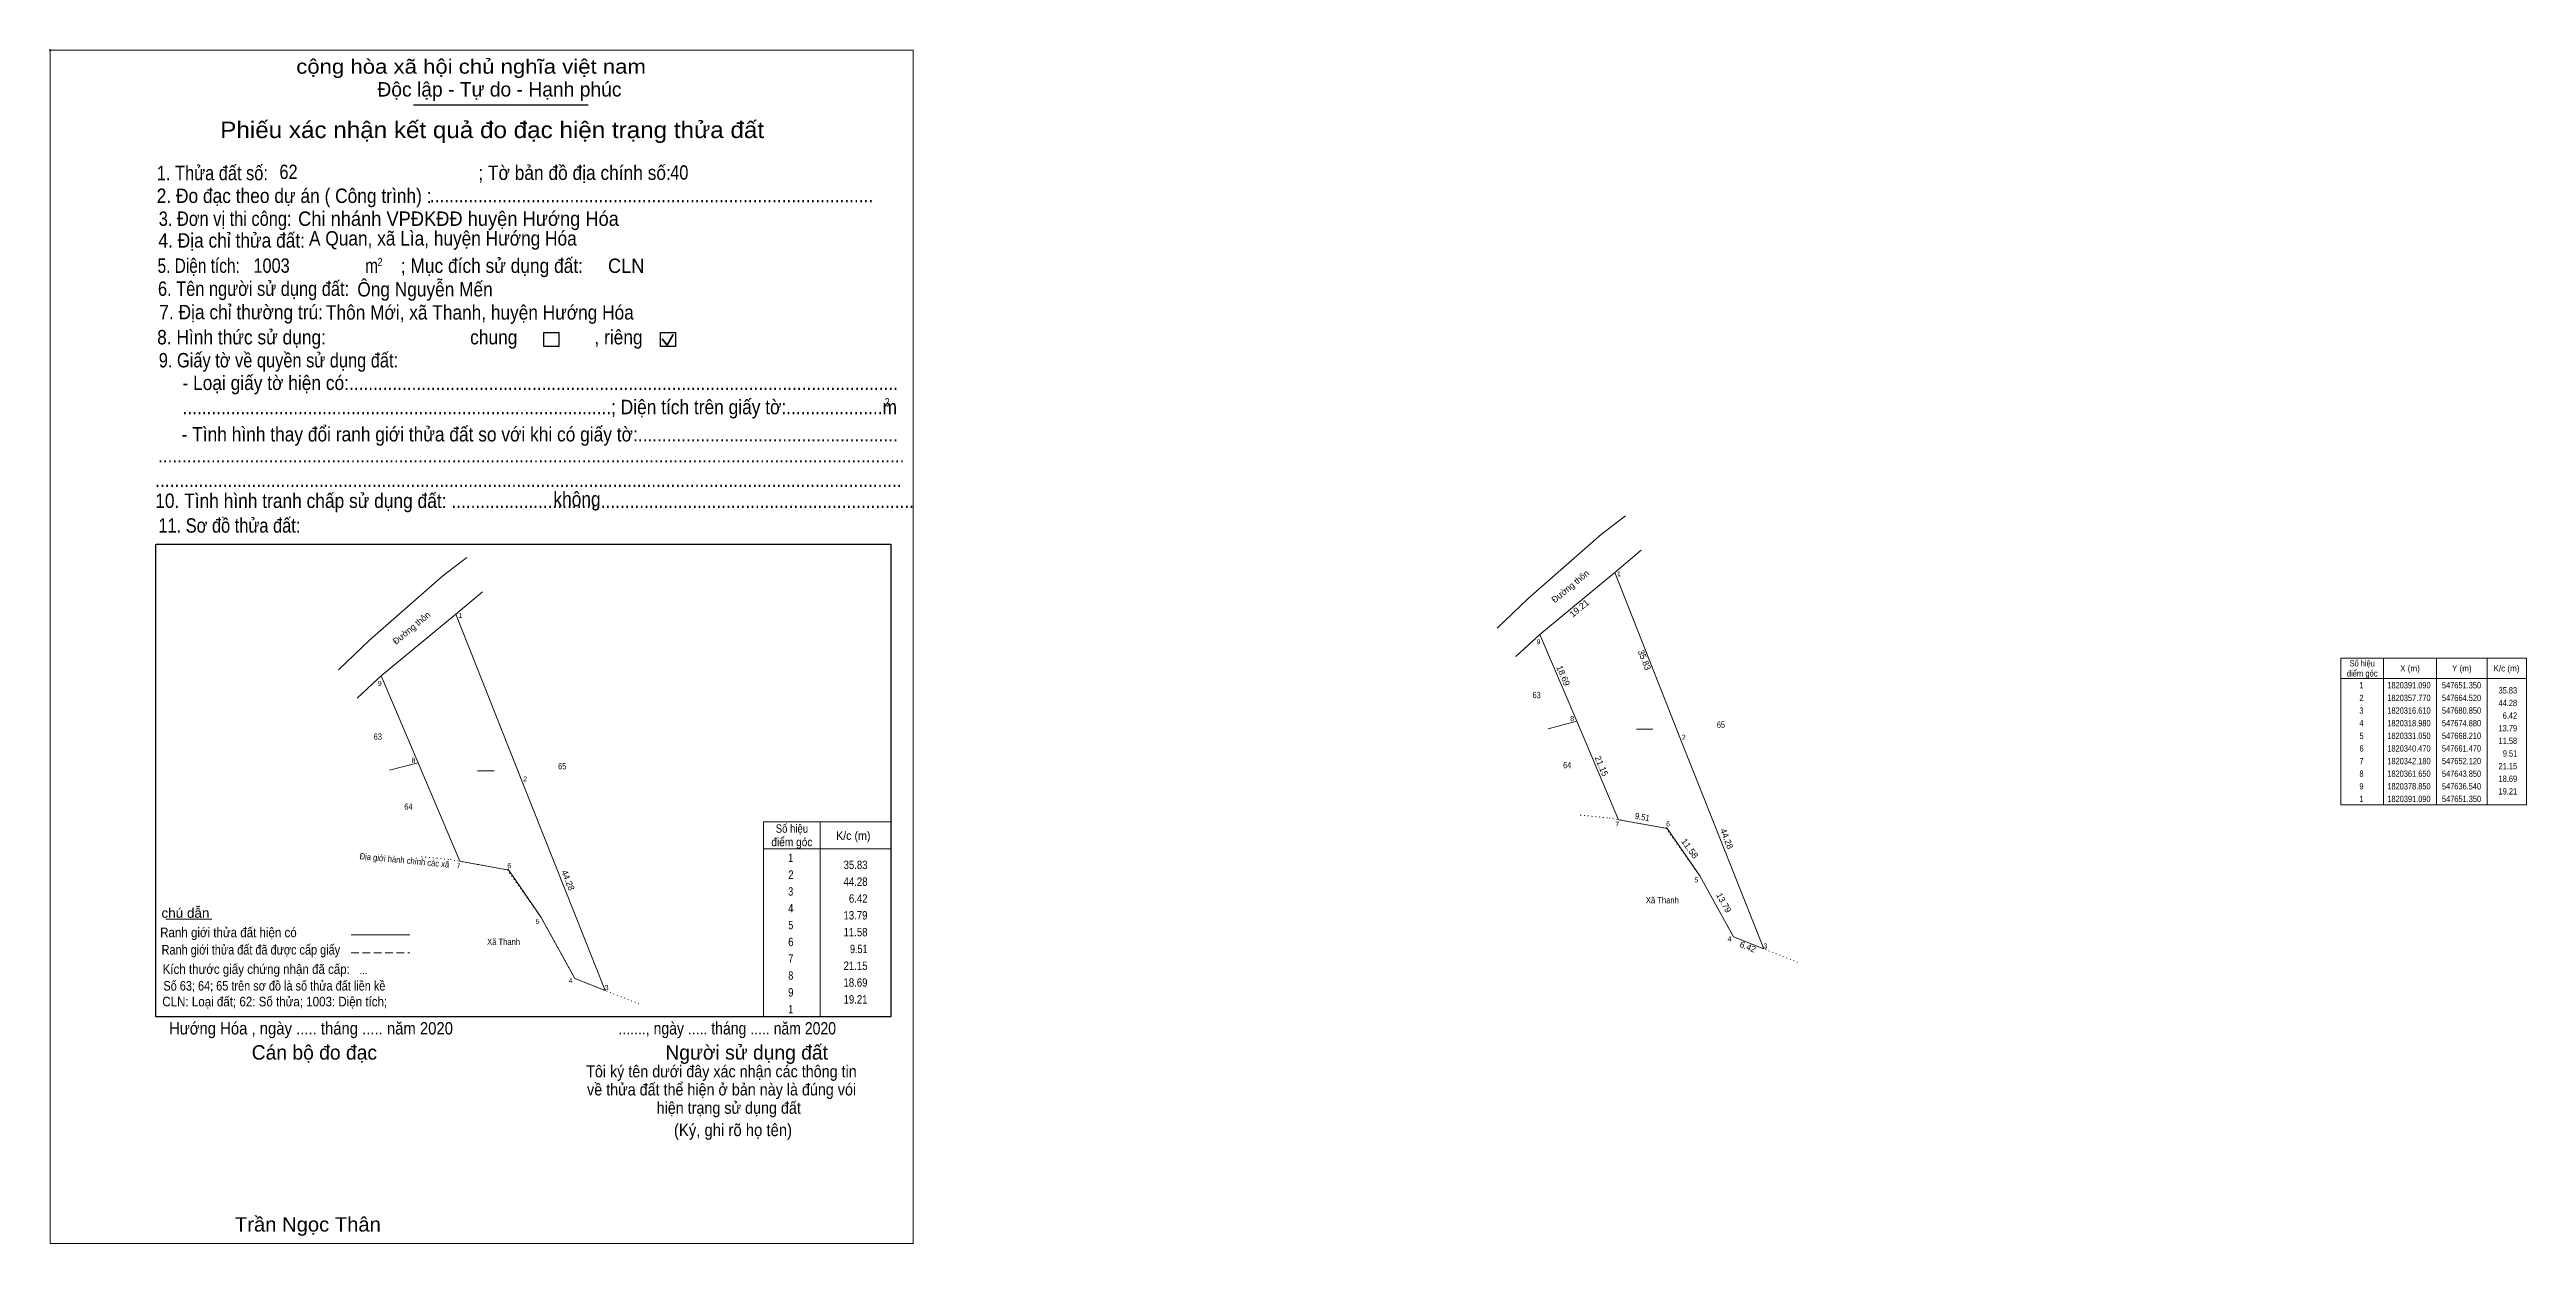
# Model space of a CAD drawing. Header units: metres. Extents: x 547342 to 547832, y 1820258 to 1820495.
import ezdxf
from ezdxf.enums import TextEntityAlignment as Align

# ---------------------------------------------------------------- set-up
doc = ezdxf.new("R2010")
doc.units = ezdxf.units.M
doc.header["$LTSCALE"] = 0.5
doc.header["$PDMODE"] = 32
doc.header["$PDSIZE"] = 0.25
doc.linetypes.add('DOTTED', pattern=[1.5, 0.3, -1.2])
doc.linetypes.add('MEDIUM_DASHED', pattern=[4.5, 3, -1.5])
for name, color, linetype, lineweight in [('10', 7, 'Continuous', 13), ('17', 7, 'Continuous', 13), ('2', 7, 'Continuous', 25), ('46', 7, 'DOTTED', 13), ('6', 7, 'Continuous', 13), ('63', 7, 'Continuous', 13)]:
    doc.layers.add(name, color=color, linetype=linetype, lineweight=lineweight)

msp = doc.modelspace()

# ---------------------------------------------------------------- linework, layer by layer
at = {"layer": '10'}
for p, q in [((547648.73, 1820398.69), (547634.21, 1820385.94)), ((547653.51, 1820402.29), (547648.73, 1820398.69)), ((547424.21, 1820394.06), (547419.43, 1820390.46)), ((547656.59, 1820395.53), (547651.35, 1820391.09)), ((547419.43, 1820390.46), (547404.91, 1820377.71)), ((547651.35, 1820391.09), (547636.54, 1820378.85)), ((547651.35, 1820391.09), (547664.52, 1820357.77)), ((547427.29, 1820387.3), (547422.05, 1820382.86)), ((547628.11, 1820380.06), (547634.21, 1820385.94)), ((547422.05, 1820382.86), (547407.24, 1820370.62)), ((547422.05, 1820382.86), (547435.22, 1820349.54)), ((547398.81, 1820371.83), (547404.91, 1820377.71)), ((547643.85, 1820361.65), (547636.54, 1820378.85)), ((547414.55, 1820353.42), (547407.24, 1820370.62)), ((547638.2, 1820360.19), (547643.85, 1820361.65)), ((547652.12, 1820342.18), (547643.85, 1820361.65)), ((547664.52, 1820357.77), (547680.85, 1820316.61)), ((547408.9, 1820351.96), (547414.55, 1820353.42)), ((547422.82, 1820333.95), (547414.55, 1820353.42)), ((547435.22, 1820349.54), (547451.55, 1820308.38))]:
    msp.add_line(p, q, dxfattribs=at)
for points in [[(547631.79, 1820374.49), (547634.92, 1820377.36), (547636.54, 1820378.85)], [(547402.49, 1820366.26), (547405.62, 1820369.13), (547407.24, 1820370.62)]]:
    msp.add_lwpolyline(points, dxfattribs=at)
at = {"layer": '17'}
msp.add_line((547364.63, 1820322.46), (547373.76, 1820322.46), dxfattribs=at)
at = {"layer": '2'}
for p, q in [((547413.68, 1820483.67), (547448.22, 1820483.67)), ((547362.69, 1820396.73), (547392.55, 1820396.73)), ((547392.55, 1820396.73), (547494.26, 1820396.73)), ((547494.26, 1820396.73), (547508.09, 1820396.73))]:
    msp.add_line(p, q, dxfattribs=at)
at = {"layer": '2', "lineweight": 35}
for p, q in [((547463.86, 1820436.11), (547465.04, 1820438.23)), ((547462.88, 1820437.38), (547463.86, 1820436.11))]:
    msp.add_line(p, q, dxfattribs=at)
at = {"layer": '2', "lineweight": 13}
msp.add_lwpolyline([(547341.75, 1820494.5), (547512.53, 1820494.5), (547512.53, 1820258.29), (547341.75, 1820258.29)], close=True, dxfattribs=at)
at = {"layer": '2'}
for points in [[(547439.47, 1820438.59), (547442.4, 1820438.59), (547442.4, 1820435.86), (547439.47, 1820435.86)], [(547462.55, 1820438.59), (547465.48, 1820438.59), (547465.48, 1820435.86), (547462.55, 1820435.86)]]:
    msp.add_lwpolyline(points, close=True, dxfattribs=at)
msp.add_lwpolyline([(547508.09, 1820396.73), (547508.09, 1820303.14), (547362.69, 1820303.14), (547362.69, 1820396.73)], dxfattribs=at)
msp.add_point((547341.75, 1820494.5), dxfattribs=at)
at = {"layer": '46'}
for points in [[(547644.54, 1820343.07), (547650.24, 1820342.52), (547652.68, 1820342.08)], [(547652.68, 1820342.08), (547661.47, 1820340.47), (547668.21, 1820331.05), (547674.88, 1820318.98), (547687.52, 1820313.97)], [(547415.24, 1820334.84), (547420.94, 1820334.29), (547423.38, 1820333.85)], [(547423.38, 1820333.85), (547432.17, 1820332.24), (547438.91, 1820322.82), (547445.58, 1820310.75), (547458.22, 1820305.74)]]:
    msp.add_lwpolyline(points, dxfattribs=at)
at = {"layer": '6', "linetype": 'MEDIUM_DASHED'}
msp.add_line((547401.3, 1820315.83), (547412.94, 1820315.83), dxfattribs=at)
at = {"layer": '6'}
msp.add_line((547401.31, 1820319.37), (547412.89, 1820319.37), dxfattribs=at)
at = {"layer": '63'}
for p, q in [((547803.47, 1820374.13), (547803.47, 1820345.13)), ((547813.97, 1820374.13), (547813.97, 1820345.13)), ((547823.97, 1820374.13), (547823.97, 1820345.13)), ((547795.07, 1820370.13), (547831.77, 1820370.13)), ((547655.63, 1820360.08), (547658.89, 1820360.08)), ((547426.33, 1820351.85), (547429.59, 1820351.85)), ((547494.12, 1820341.74), (547494.12, 1820303.14)), ((547508.09, 1820341.74), (547508.09, 1820303.14)), ((547661.47, 1820340.47), (547652.12, 1820342.18)), ((547482.93, 1820336.41), (547508.09, 1820336.41)), ((547432.17, 1820332.24), (547422.82, 1820333.95))]:
    msp.add_line(p, q, dxfattribs=at)
msp.add_lwpolyline([(547795.07, 1820374.13), (547831.77, 1820374.13), (547831.77, 1820345.13), (547795.07, 1820345.13)], close=True, dxfattribs=at)
for points in [[(547508.09, 1820303.14), (547482.93, 1820303.14), (547482.93, 1820341.74), (547508.09, 1820341.74)], [(547661.59, 1820340.65), (547668.21, 1820331.05), (547674.88, 1820318.98), (547680.85, 1820316.61)], [(547432.29, 1820332.42), (547438.91, 1820322.82), (547445.58, 1820310.75), (547451.55, 1820308.38)]]:
    msp.add_lwpolyline(points, dxfattribs=at)

# ---------------------------------------------------------------- texts
at = {"layer": '2'}
for s, height, width, p in [('cộng hòa xã hội chủ nghĩa việt nam', 2.85, 1.15, (547390.44, 1820489.84)), ('2. Đo đạc theo dự án ( Công trình) : ', 2.852, 0.9, (547362.83, 1820464.25)), ('1. Thửa đất số:', 2.85, 0.85, (547362.86, 1820468.76)), ('62', 2.84, 0.85, (547387.12, 1820469)), ('; Tờ bản đồ địa chính số:', 2.85, 0.9, (547426.47, 1820468.81)), ('40', 2.84, 0.85, (547464.45, 1820468.87)), ('3. Đơn vị thi công:', 2.852, 0.85, (547363.24, 1820459.72)), ('Chi nhánh VPĐKĐĐ huyện Hướng Hóa', 2.846, 0.95, (547390.81, 1820459.72)), ('............................................................................................', 2.852, 0.9, (547416.88, 1820464.38)), ('4. Địa chỉ thửa đất:', 2.852, 0.9, (547363.17, 1820455.41)), ('A Quan, xã Lìa, huyện Hướng Hóa', 2.84, 0.9, (547392.97, 1820455.83)), ('5. Diện tích:', 2.852, 0.8, (547363, 1820450.41)), ('1003', 2.84, 0.85, (547381.97, 1820450.44)), ('m', 2.85, 0.8, (547404.08, 1820450.41)), ('2', 1.629, 0.8, (547406.54, 1820451.76)), ('; Mục đích sử dụng đất:', 2.85, 0.9, (547411.14, 1820450.41)), (' CLN', 2.84, 0.95, (547451.13, 1820450.4)), ('6. Tên người sử dụng đất:', 2.852, 0.85, (547363.08, 1820445.86)), ('Ông Nguyễn Mến', 2.84, 0.9, (547402.53, 1820445.74)), ('7. Địa chỉ thường trú:', 2.852, 0.9, (547363.34, 1820441.23)), ('Thôn Mới, xã Thanh, huyện Hướng Hóa', 2.84, 0.9, (547396.32, 1820441.17)), ('8. Hình thức sử dụng:', 2.852, 0.9, (547362.92, 1820436.26)), ('chung                , riêng', 2.85, 0.9, (547424.86, 1820436.26)), ('9. Giấy tờ về quyền sử dụng đất:', 2.852, 0.85, (547363.24, 1820431.7)), ('     - Loại giấy tờ hiện có:..................................................................................................................', 2.85, 0.9, (547363.17, 1820427.23)), ('     .........................................................................................; Diện tích trên giấy tờ:....................m', 2.85, 0.9, (547363.17, 1820422.44)), ('2', 1.629, 0.8, (547506.9, 1820424.01)), ('     - Tình hình thay đổi ranh giới thửa đất so với khi có giấy tờ:......................................................', 2.85, 0.9, (547363, 1820417.05)), ('...........................................................................................................................................................', 2.85, 0.9, (547363.08, 1820412.88)), ('...........................................................................................................................................................', 2.85, 0.9, (547362.54, 1820408.03)), ('10. Tình hình tranh chấp sử dụng đất: ................................................................................................', 2.852, 0.9, (547362.54, 1820403.88)), ('không', 2.851, 0.9, (547441.33, 1820404.22)), ('11. Sơ đồ thửa đất:', 2.852, 0.85, (547363.17, 1820398.99)), ('Hướng Hóa , ngày ..... tháng ..... năm 2020', 2.442, 0.9, (547365.28, 1820299.66)), ('......., ngày ..... tháng ..... năm 2020', 2.442, 0.85, (547454.21, 1820299.66)), ('(Ký, ghi rõ họ tên)', 2.443, 0.9, (547465.19, 1820279.54)), ('Trần Ngọc Thân', 2.846, 1.05, (547378.31, 1820260.65))]:
    msp.add_text(s, height=height, dxfattribs=dict(at, width=width)).set_placement(p)
for s, height, p in [('Độc lập - Tự do - Hạnh phúc', 2.85, (547406.5, 1820485.32)), ('Cán bộ đo đạc', 2.851, (547381.63, 1820294.68)), ('Người sử dụng đất', 2.85, (547463.49, 1820294.68))]:
    msp.add_text(s, height=height, dxfattribs=at).set_placement(p)
for s, height, width, p in [('Phiếu xác nhận kết quả đo đạc hiện trạng thửa đất', 3.257, 1.1, (547429.215, 1820477.1)), ('...', 1.58, 0.9, (547403.745, 1820311.6)), ('Tôi ký tên dưới đây xác nhận các thông tin', 2.355, 0.9, (547474.58, 1820291.18)), ('về thửa đất thể hiện ở bản này là đúng vói', 2.355, 0.9, (547474.61, 1820287.59)), ('hiện trạng sử dụng đất', 2.355, 0.9, (547476.03, 1820283.96))]:
    msp.add_text(s, height=height, dxfattribs=dict(at, width=width)).set_placement(p, align=Align.CENTER)
at = {"layer": '6'}
for s, height, width, p in [('chú dẫn', 1.897, 1.05, (547363.78, 1820322.76)), ('Ranh giới thửa đất hiện có ', 1.897, 0.9, (547363.52, 1820318.91)), ('Ranh giới thửa đất đã được cấp giấy', 1.897, 0.85, (547363.8, 1820315.49)), ('Kích thước giấy chứng nhận đã cấp:', 1.897, 0.9, (547364.01, 1820311.65)), ('Số 63; 64; 65 trên sơ đồ là số thửa đất liền kề', 1.9, 0.85, (547364.16, 1820308.35)), ('CLN: Loại đất; 62: Số thửa; 1003: Diện tích;', 1.9, 0.9, (547363.94, 1820305.22))]:
    msp.add_text(s, height=height, dxfattribs=dict(at, width=width)).set_placement(p)
at = {"layer": '63'}
for s, rotation, p in [('Đường thôn', 39.573, (547642.9469, 1820387.8691)), ('Đường thôn', 39.573, (547413.6469, 1820379.6392)), ('35.83', 291.567, (547656.6552, 1820373.5647)), ('18.69', 293.025, (547640.5899, 1820370.4444)), ('21.15', 293.014, (547648.1631, 1820352.5593)), ('44.28', 291.64, (547672.9416, 1820338.1855)), ('44.28', 291.64, (547443.6416, 1820329.9555)), ('13.79', 298.925, (547672.3904, 1820325.4373)), ('6.42', 338.348, (547677.4544, 1820316.4309))]:
    msp.add_text(s, height=1.25, rotation=rotation, dxfattribs=at).set_placement(p, align=Align.CENTER)
for s, height, width, p in [(' 1', 1, 0.9, (547652.58, 1820390.35)), (' 1', 1, 0.9, (547423.28, 1820382.12)), (' 9', 1, 0.9, (547636.64, 1820376.88)), (' 9', 1, 0.9, (547407.34, 1820368.65)), ('44.28', 1.25, 0.85, (547829.92, 1820364.66)), ('35.83', 1.25, 0.85, (547829.92, 1820367.16)), (' 8', 1, 0.95, (547643.33, 1820361.68)), ('13.79', 1.25, 0.85, (547829.92, 1820359.66)), ('6.42', 1.25, 0.85, (547829.92, 1820362.16)), (' 8', 1, 0.95, (547414.03, 1820353.45)), (' 2', 1, 0.9, (547665.42, 1820358)), ('11.58', 1.25, 0.85, (547829.92, 1820357.16)), ('9.51', 1.25, 0.8, (547829.92, 1820354.66)), (' 2', 1, 0.9, (547436.12, 1820349.77)), ('21.15', 1.25, 0.85, (547829.92, 1820352.16)), ('18.69', 1.25, 0.85, (547829.92, 1820349.66)), ('19.21', 1.25, 0.85, (547829.92, 1820347.16)), (' 7', 1, 0.95, (547652.22, 1820340.78)), (' 6', 1, 0.9, (547662.29, 1820340.84)), (' 7', 1, 0.95, (547422.92, 1820332.55)), (' 6', 1, 0.9, (547432.99, 1820332.61)), ('44.28', 1.664, 0.85, (547503.49, 1820329.08)), ('35.83', 1.664, 0.85, (547503.49, 1820332.4)), (' 5', 1, 0.9, (547667.88, 1820329.76)), ('6.42', 1.664, 0.85, (547503.49, 1820325.74)), (' 5', 1, 0.9, (547438.58, 1820321.53)), ('13.79', 1.664, 0.85, (547503.48, 1820322.42)), ('11.58', 1.664, 0.85, (547503.49, 1820319.09)), ('9.51', 1.664, 0.8, (547503.49, 1820315.76)), (' 4', 1, 0.95, (547674.44, 1820318.07)), (' 3', 1, 0.95, (547681.55, 1820316.68)), (' 4', 1, 0.95, (547445.14, 1820309.84)), ('21.15', 1.664, 0.85, (547503.49, 1820312.43)), ('18.69', 1.664, 0.85, (547503.48, 1820309.11)), (' 3', 1, 0.95, (547452.25, 1820308.45)), ('19.21', 1.664, 0.85, (547503.49, 1820305.78))]:
    msp.add_text(s, height=height, dxfattribs=dict(at, width=width)).set_placement(p, align=Align.RIGHT)
for s, rotation, width, p in [('19.21', 39.573, 1.05, (547644.7419, 1820383.5396)), ('9.51', 349.636, 0.9, (547656.6976, 1820342.0989)), ('Địa giới hành chính các xã', 354.489, 0.9, (547411.8, 1820333.5238)), ('11.58', 305.584, 1.05, (547665.6932, 1820336.1186))]:
    msp.add_text(s, height=1.25, rotation=rotation, dxfattribs=dict(at, width=width)).set_placement(p, align=Align.CENTER)
for s, height, width, p in [('điểm góc', 1.25, 0.9, (547799.27, 1820370.51)), ('Số hiệu', 1.25, 0.85, (547799.27, 1820372.51)), (' 1', 1.25, 0.75, (547798.92, 1820368.16)), ('1820391.090', 1.25, 0.85, (547808.52, 1820368.16)), ('X (m)', 1.25, 0.95, (547808.72, 1820371.51)), ('547651.350', 1.25, 0.85, (547818.92, 1820368.16)), ('Y (m)', 1.25, 0.95, (547818.975, 1820371.51)), ('K/c (m)', 1.25, 0.95, (547827.815, 1820371.51)), ('63', 1.25, 0.8, (547635.89, 1820366.23)), (' 3', 1.25, 0.8, (547798.915, 1820363.16)), (' 2', 1.25, 0.85, (547798.925, 1820365.66)), ('1820357.770', 1.25, 0.85, (547808.52, 1820365.66)), ('1820316.610', 1.25, 0.85, (547808.52, 1820363.16)), ('547664.520', 1.25, 0.85, (547818.92, 1820365.66)), ('547680.850', 1.25, 0.85, (547818.92, 1820363.16)), ('65', 1.25, 0.8, (547672.37, 1820360.37)), (' 4', 1.25, 0.85, (547798.92, 1820360.66)), (' 5', 1.25, 0.8, (547798.925, 1820358.16)), ('1820318.980', 1.25, 0.85, (547808.52, 1820360.66)), ('1820331.050', 1.25, 0.85, (547808.52, 1820358.16)), ('547674.880', 1.25, 0.85, (547818.92, 1820360.66)), ('547668.210', 1.25, 0.85, (547818.92, 1820358.16)), ('63', 1.25, 0.8, (547406.59, 1820358)), (' 6', 1.25, 0.85, (547798.925, 1820355.66)), ('1820340.470', 1.25, 0.85, (547808.52, 1820355.66)), ('1820342.180', 1.25, 0.85, (547808.52, 1820353.16)), ('547661.470', 1.25, 0.85, (547818.92, 1820355.66)), ('547652.120', 1.25, 0.85, (547818.92, 1820353.16)), ('65', 1.25, 0.8, (547443.07, 1820352.14)), ('64', 1.25, 0.85, (547641.945, 1820352.36)), (' 8', 1.25, 0.8, (547798.925, 1820350.66)), (' 7', 1.25, 0.8, (547798.925, 1820353.16)), ('1820361.650', 1.25, 0.85, (547808.52, 1820350.66)), ('547643.850', 1.25, 0.85, (547818.92, 1820350.66)), ('64', 1.25, 0.85, (547412.645, 1820344.13)), (' 9', 1.25, 0.85, (547798.92, 1820348.16)), (' 1', 1.25, 0.75, (547798.92, 1820345.66)), ('1820378.850', 1.25, 0.85, (547808.52, 1820348.16)), ('1820391.090', 1.25, 0.85, (547808.52, 1820345.66)), ('547636.540', 1.25, 0.85, (547818.92, 1820348.16)), ('547651.350', 1.25, 0.85, (547818.92, 1820345.66)), ('Số hiệu', 1.664, 0.85, (547488.53, 1820339.59)), ('K/c (m)', 1.664, 0.95, (547500.675, 1820338.18)), ('điểm góc', 1.664, 0.9, (547488.525, 1820336.93)), (' 1', 1.664, 0.75, (547488.06, 1820333.79)), (' 2', 1.664, 0.85, (547488.06, 1820330.46)), (' 4', 1.664, 0.85, (547488.05, 1820323.81)), (' 3', 1.664, 0.8, (547488.045, 1820327.14)), ('Xã Thanh', 1.25, 0.9, (547660.775, 1820325.62)), (' 5', 1.664, 0.8, (547488.06, 1820320.48)), ('Xã Thanh', 1.25, 0.9, (547431.475, 1820317.39)), (' 6', 1.664, 0.85, (547488.055, 1820317.15)), (' 7', 1.664, 0.8, (547488.06, 1820313.83)), (' 8', 1.664, 0.8, (547488.06, 1820310.5)), (' 9', 1.664, 0.85, (547488.05, 1820307.17)), (' 1', 1.664, 0.75, (547488.06, 1820303.84))]:
    msp.add_text(s, height=height, dxfattribs=dict(at, width=width)).set_placement(p, align=Align.CENTER)

doc.saveas('drawing.dxf')
